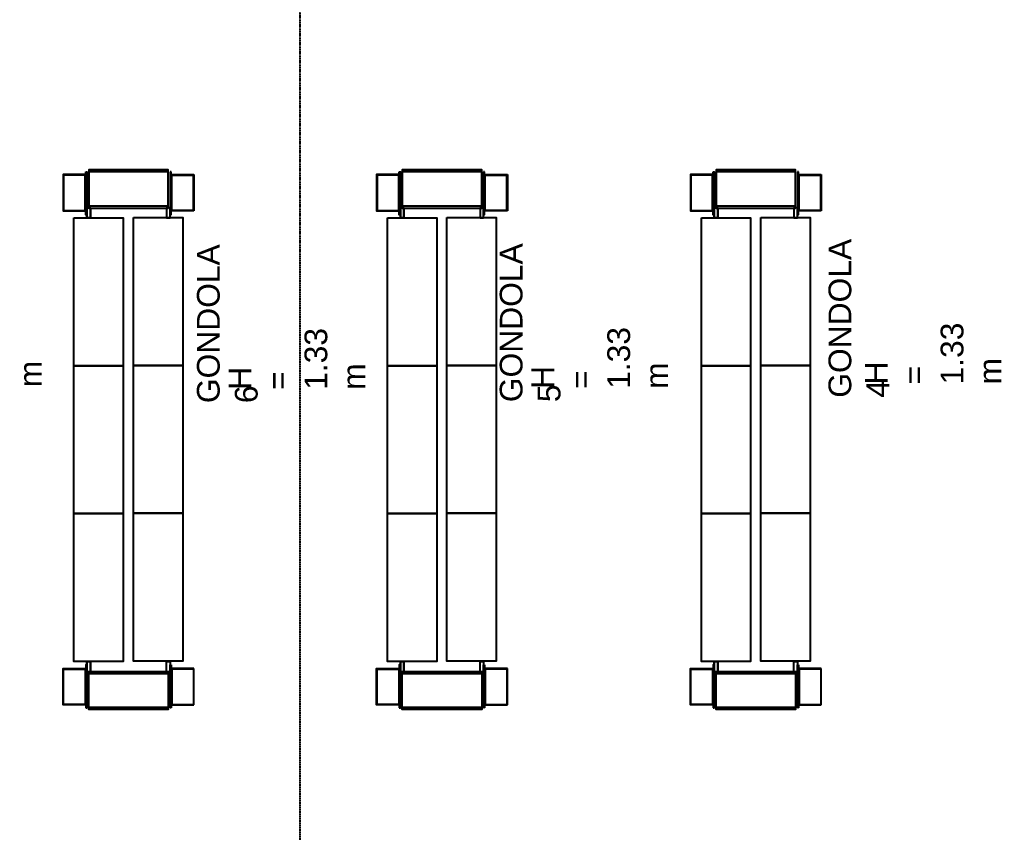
# Model space of a CAD drawing. Header units: millimetres. Extents: x 2698011 to 2856548, y 1019778 to 1210064.
# Drawn here: x 2799514 to 2808145, y 1133215 to 1140360 of the extents above; entities that cross this region are included whole.
import ezdxf

# ---------------------------------------------------------------- set-up
doc = ezdxf.new("R2010")
doc.units = ezdxf.units.MM
doc.linetypes.add('DASHED', pattern=[19.05, 12.7, -6.35])
doc.linetypes.add('HIDDEN', pattern=[0.375, 0.25, -0.125])
for name, color, linetype in [('0-GONDOLAS', 9, 'Continuous'), ('PROYECCIONES', 9, 'DASHED'), ('TEXTO', 9, 'Continuous')]:
    doc.layers.add(name, color=color, linetype=linetype)
doc.styles.add('arial', font='arial.ttf')

# ---------------------------------------------------------------- blocks, each defined once
blk = doc.blocks.new('A$C1E025E16')
for p, q in [((1.0506, 0.4065), (1.0409, 0.4065)), ((1.0409, 0.4065), (1.0409, 0.0279)), ((1.0506, 0.0279), (1.0506, 0.4065)), ((1.0506, 0.3816), (1.2508, 0.3816)), ((1.0506, 0.0616), (1.0506, 0.3816)), ((1.0556, 0.3766), (1.2458, 0.3766)), ((1.0556, 0.0666), (1.0556, 0.3766)), ((1.2458, 0.0666), (1.2458, 0.3766)), ((1.2508, 0.3816), (1.2508, 0.0616)), ((1.0409, 0.0279), (1.0506, 0.0279)), ((1.2508, 0.0616), (1.0506, 0.0616)), ((1.2458, 0.0666), (1.0556, 0.0666))]:
    blk.add_line(p, q)
for points in [[(0.3001, 0.3816), (0.1, 0.3816), (0.1, 0.0616), (0.3001, 0.0616)], [(0.2951, 0.3766), (0.105, 0.3766), (0.105, 0.0666), (0.2951, 0.0666)], [(0.3001, 0.4065), (0.3098, 0.4065), (0.3098, 0.0279), (0.3001, 0.0279)], [(0.3254, 0.0867), (1.0254, 0.0867), (1.0254, 0.423), (0.3254, 0.423)], [(1.0254, 0.4048), (0.3254, 0.4048), (0.3254, 0.1048), (1.0254, 0.1048)], [(0.3254, 0.1048), (1.0254, 0.1048), (1.0254, 0.4048), (0.3254, 0.4048)], [(0.3104, 0), (0.3404, 0), (0.3404, 0.09), (0.3104, 0.09)], [(0.3104, 0.09), (0.3404, 0.09), (0.3404, 0), (0.3104, 0)], [(1.0404, 0.09), (1.0104, 0.09), (1.0104, 0), (1.0404, 0)]]:
    blk.add_lwpolyline(points, close=True)

msp = doc.modelspace()

# ---------------------------------------------------------------- linework, layer by layer
at = {"elevation": -0.333}
for points in [[(2799992.265, 1138616.894), (2800425.265, 1138616.894), (2800425.265, 1137316.894), (2799992.265, 1137316.894)], [(2800515.265, 1138619.791), (2800948.265, 1138619.791), (2800948.265, 1137319.791), (2800515.265, 1137319.791)], [(2802748.265, 1138616.894), (2803181.265, 1138616.894), (2803181.265, 1137316.894), (2802748.265, 1137316.894)], [(2803271.265, 1138619.791), (2803704.265, 1138619.791), (2803704.265, 1137319.791), (2803271.265, 1137319.791)], [(2805507.596, 1138616.894), (2805940.596, 1138616.894), (2805940.596, 1137316.894), (2805507.596, 1137316.894)], [(2806030.596, 1138619.791), (2806463.596, 1138619.791), (2806463.596, 1137319.791), (2806030.596, 1137319.791)], [(2799992.265, 1137316.894), (2800425.265, 1137316.894), (2800425.265, 1136016.894), (2799992.265, 1136016.894)], [(2800515.265, 1137319.791), (2800948.265, 1137319.791), (2800948.265, 1136019.791), (2800515.265, 1136019.791)], [(2802748.265, 1137316.894), (2803181.265, 1137316.894), (2803181.265, 1136016.894), (2802748.265, 1136016.894)], [(2803271.265, 1137319.791), (2803704.265, 1137319.791), (2803704.265, 1136019.791), (2803271.265, 1136019.791)], [(2805507.596, 1137316.894), (2805940.596, 1137316.894), (2805940.596, 1136016.894), (2805507.596, 1136016.894)], [(2806030.596, 1137319.791), (2806463.596, 1137319.791), (2806463.596, 1136019.791), (2806030.596, 1136019.791)], [(2799992.265, 1136016.894), (2800425.265, 1136016.894), (2800425.265, 1134716.894), (2799992.265, 1134716.894)], [(2800515.265, 1136019.791), (2800948.265, 1136019.791), (2800948.265, 1134719.791), (2800515.265, 1134719.791)], [(2802748.265, 1136016.894), (2803181.265, 1136016.894), (2803181.265, 1134716.894), (2802748.265, 1134716.894)], [(2803271.265, 1136019.791), (2803704.265, 1136019.791), (2803704.265, 1134719.791), (2803271.265, 1134719.791)], [(2805507.596, 1136016.894), (2805940.596, 1136016.894), (2805940.596, 1134716.894), (2805507.596, 1134716.894)], [(2806030.596, 1136019.791), (2806463.596, 1136019.791), (2806463.596, 1134719.791), (2806030.596, 1134719.791)]]:
    msp.add_lwpolyline(points, close=True, dxfattribs=at)
at = {"layer": 'PROYECCIONES', "linetype": 'HIDDEN'}
msp.add_line((2801976.417, 1157710.661), (2801976.417, 1118043.759), dxfattribs=at)

# ---------------------------------------------------------------- block references
at = {"layer": '0-GONDOLAS', "extrusion": (0, 0, -1), "xscale": -1000, "yscale": 1000, "zscale": -1000}
for p in [(-2799795.935, 1138616.894, 0.335), (-2802551.935, 1138616.894, 0.335), (-2805311.266, 1138616.894, 0.335)]:
    msp.add_blockref('A$C1E025E16', p, dxfattribs=at)
at = {"layer": '0-GONDOLAS', "extrusion": (0, 0, -1), "xscale": 1000, "yscale": 1000, "zscale": -1000, "rotation": 180}
for p in [(-2799795.935, 1134716.894, 0.335), (-2802551.935, 1134716.894, 0.335), (-2805311.266, 1134716.894, 0.335)]:
    msp.add_blockref('A$C1E025E16', p, dxfattribs=at)

# ---------------------------------------------------------------- texts
at = {"layer": 'TEXTO', "char_height": 200, "attachment_point": 1, "rotation": 89.9999911, "style": 'arial'}
for s, insert in [('{\\fArial|b0|i0|c186|p34;GONDOLA }5', (2803735.244, 1136996.837, -0.335)), ('{\\fArial|b0|i0|c186|p34;GONDOLA }4', (2806625.532, 1137035.715, -0.385)), ('{\\fArial|b0|i0|c186|p34;GONDOLA }6', (2801073.264, 1136988.306, -0.333)), ('H = 1.33 m', (2798508.706, 1137128.185, -0.332)), ('H = 1.33 m', (2801351.986, 1137105.222, -0.333)), ('H = 1.33 m', (2804013.966, 1137113.753, -0.335)), ('H = 1.33 m', (2806944.89, 1137152.632, -0.384))]:
    msp.add_mtext_dynamic_manual_height_columns(s, width=2.57739, gutter_width=12.5, heights=[0], dxfattribs=dict(at, insert=insert))

doc.saveas('drawing.dxf')
